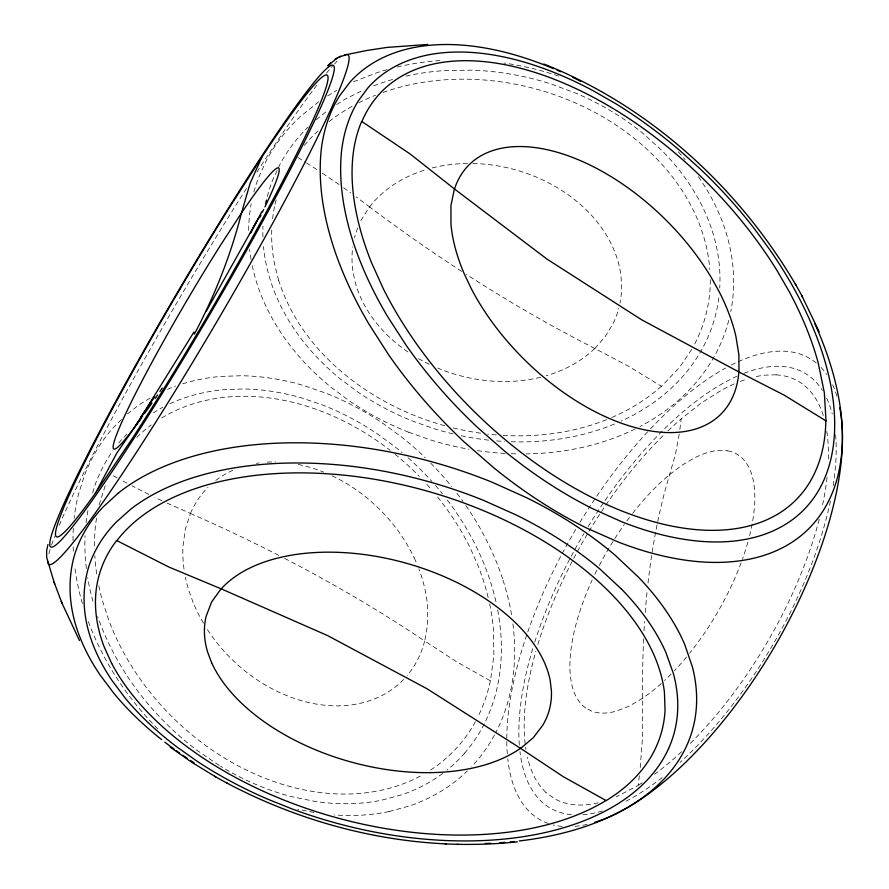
<?xml version="1.0" encoding="UTF-8"?>
<svg xmlns="http://www.w3.org/2000/svg" width="889" height="889" viewBox="0 0 889 889"><rect width="100%" height="100%" fill="white"/><g stroke="black" fill="none" stroke-linecap="round" stroke-linejoin="round"><path stroke-width="0.67" stroke-dasharray="4.45 3.33" d="M710.367 279.713L710.078 288.603A226.128 177.356 15.8 0 1 694.098 345.165M640.236 767.574L642.603 736.248L642.703 698.221A1238.844 513.631 62.7 0 1 643.614 638.902M639.335 775.786L638.213 785.443L616.144 796.911M96.445 518.22L95.267 527.91A226.517 174.844 44.7 0 0 94.545 547.935M679.874 429.465L681.174 418.808L701.132 403.084L720.946 390.538A245.975 107.002 -59.7 0 1 737.77 382.426M679.229 434.21L675.496 454.068L669.65 474.526A1238.844 513.631 62.7 0 0 647.781 585.095M489.628 603.909A227.14 175.811 44.4 0 1 493.328 628.323L493.906 655.004L490.495 680.863L456.802 661.872L424.753 641.047L427.487 625.123L427.665 608.498A139.517 107.236 44.4 0 0 418.908 568.871M99.112 504.874L105.935 483.483M275.023 204.259L276.246 199.503M92.645 492.806L95.345 484.105A236.052 182.445 44.7 0 1 112.803 450.845M357.667 227.906L355.144 235.385A139.051 108.425 15.5 0 0 354.478 237.919M167.043 503.085L190.435 513.442L185.29 529.255L182.956 546.479A139.284 106.88 44.6 0 0 184.301 570.971M360.834 220.616L369.491 206.881L356.189 196.902M691.698 349.41L679.407 367.579L661.527 386.326L628.567 366.268L594.863 348.488A738.503 311.017 39.9 0 1 466.347 274.401M127.005 434.01L121.615 439.533A236.052 182.445 44.7 0 0 117.481 444.544M594.863 348.488L605.365 336.464L613.388 322.963A139.017 108.369 15.7 0 0 618.788 308.25M121.415 419.53L112.77 428.22A250.454 193.28 44.7 0 0 84.533 475.226L78.654 493.662A242.653 187.535 44.3 0 0 74.165 518.343M316.24 119.737L327.897 110.258M669.65 474.526L682.263 465.058L694.587 457.824A150.274 64.252 -59.7 0 1 721.057 450.334L727.691 450.812M127.383 413.985L139.073 404.784L150.619 397.783M318.829 101.713L300.96 116.059A249.698 195.569 15.4 0 0 265.955 161.309L258.443 177.956A241.664 189.346 15.8 0 0 253.754 192.457M327.619 95.956L336.631 90.411M642.703 698.221L628.834 706.333L615.977 711.244A150.119 64.119 -59.6 0 1 591.185 710.933L585.695 707.988M336.742 104.535L344.488 99.524L362.745 90.311M153.297 412.818L162.72 407.251M169.877 403.717L177.233 400.55A233.396 180.5 44.6 0 1 223.283 389.749L242.708 388.96A233.685 180.767 44.6 0 1 302.027 398.039L321.574 404.639A233.618 180.734 44.6 0 1 377.481 433.976L394.738 446.611A233.751 180.856 44.5 0 1 402.017 452.545M167.488 389.382L172.044 387.46A247.631 191.224 44.6 0 1 175.533 386.17M353.578 81.766L377.125 72.642A246.775 193.313 15.6 0 1 387.037 69.642M373.602 85.811L384.893 81.832A232.596 182.456 15.6 0 1 393.949 79.121M389.049 811.557L410.318 805.701A247.842 191.324 44.5 0 0 463.669 774.375A244.753 188.957 44.6 0 0 467.325 770.963M598.197 802.8L593.652 803.8A245.564 106.636 -59.5 0 1 554.18 798.478L545.813 792.31M776.208 374.791L764.818 375.147A245.975 107.002 -59.7 0 0 754.028 377.092M511.208 441.733L517.843 441.922A233.062 182.978 15.6 0 0 580.006 435.088A229.84 180.223 15.5 0 0 598.586 429.887A231.796 181.901 15.6 0 0 615.388 423.631M511.275 453.712L518.732 453.935M496.607 440.933L504.574 441.455M505.052 453.446L496.34 452.857A247.175 193.802 15.6 0 1 476.448 450.49M314.028 812.479L297.637 809.19M558.614 76.121L554.903 74.832A246.986 193.446 15.6 0 0 504.007 63.019M408.618 432.21L429.943 439.744A247.175 193.802 15.6 0 0 469.014 449.267M161.987 500.751L154.93 497.418M148.907 494.473L131.983 485.816M127.016 483.194L121.082 480.004M117.115 477.86L112.158 475.171M297.948 157.542L305.56 162.343M306.505 162.943L318.762 170.81M219.283 765.462L198.236 751.216A233.44 180.411 44.5 0 1 140.451 694.553A230.429 178.356 44.5 0 1 119.659 663.883A233.107 180.189 44.5 0 1 97.69 616.566M322.496 173.255L339.998 185.156M343.632 187.735L350.61 192.78M414.207 557.747L416.674 563.282M193.135 602.531L188.646 589.896A139.284 106.88 44.6 0 1 185.434 577.25M278.69 280.48L274.457 263.722A226.217 177.489 15.4 0 1 271.767 229.673M48.884 553.869A295.415 22.036 -59.6 0 1 50.14 549.424M51.584 544.979A295.415 22.036 -59.6 0 1 54.696 536.5M59.263 525.288A295.415 22.036 -59.6 0 1 246.986 187.59M256.91 172.099A295.415 22.036 -59.6 0 1 318.318 83.299M326.396 73.176A295.415 22.036 -59.6 0 1 332.786 65.786M334.586 63.841A295.415 22.036 -59.6 0 1 337.12 61.241M731.28 365.023A267.178 115.414 -59.6 0 1 816.502 363.179M821.025 367.424A267.178 115.414 -59.6 0 1 826.726 374.469M832.582 384.781A267.178 115.414 -59.6 0 1 836.882 396.027M587.084 824.381A267.178 115.414 -59.6 0 1 574.35 826.414M562.104 826.414A267.178 115.414 -59.6 0 1 553.147 824.925M548.369 823.503A267.178 115.414 -59.6 0 1 507.763 758.839M507.308 753.883A267.178 115.414 -59.6 0 1 575.794 529.288M579.906 522.41A267.178 115.414 -59.6 0 1 647.67 431.81M650.448 428.842A267.178 115.414 -59.6 0 1 725.513 368.079M408.107 457.813A233.751 180.856 44.5 0 1 431.91 481.482M435.466 485.505A233.751 180.856 44.5 0 1 440.655 491.65A230.373 177.944 44.6 0 1 442.355 493.728M447.3 500.051A230.373 177.944 44.6 0 1 458.324 515.531A232.851 180.067 44.5 0 1 496.418 603.764M497.696 610.054A232.851 180.067 44.5 0 1 500.14 626.401A230.951 178.478 44.6 0 1 501.329 652.593A233.385 180.5 44.5 0 1 495.406 694.687A232.462 179.734 44.5 0 1 464.703 753.039M464.725 753.05A230.684 178.367 44.6 0 1 452.245 765.685A233.585 180.6 44.5 0 1 447.067 770.063M442.755 773.408A233.585 180.6 44.5 0 1 401.672 794.822L381.592 800.211A233.44 180.445 44.5 0 1 314.562 801.345L290.892 796.477A233.418 180.411 44.5 0 1 220.405 766.174M92.934 601.331A233.107 180.189 44.5 0 1 87.711 577.706M86.4 568.616A233.107 180.189 44.5 0 1 84.922 539.434A228.684 177 44.4 0 1 85.044 535.723M86.077 522.732A228.684 177 44.4 0 1 88.189 509.308M182.601 383.804A247.631 191.224 44.6 0 1 220.861 376.425L241.397 375.736A247.942 191.513 44.6 0 1 304.005 385.637L324.607 392.682A247.875 191.479 44.6 0 1 383.481 423.764L401.65 437.099A248.02 191.624 44.5 0 1 425.286 457.791M430.654 463.102A248.02 191.624 44.5 0 1 450.023 484.561A244.408 188.479 44.6 0 1 451.612 486.505M457.035 493.395A244.408 188.479 44.6 0 1 462.991 501.463M465.869 505.563A244.408 188.479 44.6 0 1 468.67 509.697A246.686 190.457 44.5 0 1 503.052 580.217M503.041 580.217A247.653 191.268 44.5 0 1 511.942 617.233M512.886 623.878A247.653 191.268 44.5 0 1 513.22 626.523A245.02 189.068 44.6 0 1 514.642 654.215A247.631 191.224 44.5 0 1 508.719 698.787A245.297 189.335 44.6 0 1 500.007 723.779A247.442 191.057 44.5 0 1 496.229 731.703M494.473 735.036A247.442 191.057 44.5 0 1 476.771 760.873A244.753 188.957 44.6 0 1 471.715 766.507M389.049 811.557A247.675 191.157 44.5 0 1 334.342 814.935M157.886 728.958A247.675 191.124 44.5 0 1 131.872 699.376A244.497 188.968 44.5 0 1 109.703 666.594A247.32 190.891 44.5 0 1 87.689 619.822M82.399 603.553A247.32 190.891 44.5 0 1 74.687 566.315M73.331 551.28A247.32 190.891 44.5 0 1 73.098 545.879M73.009 540.523A247.32 190.891 44.5 0 1 73.098 533.9A242.653 187.535 44.3 0 1 73.387 527.355M405.895 76.132A232.596 182.456 15.6 0 1 446.367 70.475L472.515 70.175A232.785 182.578 15.6 0 1 551.491 84.111L576.672 93.512A232.718 182.534 15.6 0 1 643.703 133.983L662.183 150.819A232.84 182.645 15.6 0 1 702.921 207.693A230.04 180.589 15.5 0 1 713.689 235.729A232.129 182.156 15.6 0 1 719.734 287.958M718.823 297.804A232.129 182.156 15.6 0 1 703.755 345.999A230.351 180.734 15.5 0 1 690.309 367.224A232.685 182.623 15.6 0 1 660.605 397.316A231.796 181.901 15.6 0 1 621.211 421.086M488.628 440.144A232.951 182.901 15.6 0 1 459.557 435.377M453.012 433.888A232.951 182.901 15.6 0 1 433.588 428.531L413.363 421.364A232.951 182.901 15.6 0 1 357.1 391.493L340.343 378.947A232.974 182.901 15.6 0 1 298.159 334.686A229.34 179.822 15.7 0 1 283.535 311.372A232.529 182.501 15.6 0 1 263.5 246.531M262.911 236.952A232.529 182.501 15.6 0 1 262.977 226.173M267.322 196.536A227.773 178.711 15.8 0 1 272.534 180.389L279.757 164.732A235.352 184.59 15.4 0 1 308.205 126.916M397.194 67.019A246.775 193.313 15.6 0 1 442.633 60.363M678.34 151.875A247.042 193.513 15.6 0 1 685.186 159.609M698.398 176.722A247.042 193.513 15.6 0 1 716.045 206.904A244.075 191.346 15.5 0 1 727.313 236.752A245.953 192.724 15.6 0 1 730.769 311.594M728.747 320.384A246.831 193.424 15.7 0 1 715.834 353.544A244.408 191.491 15.5 0 1 701.41 375.891A246.886 193.502 15.6 0 1 669.728 407.495A244.553 191.568 15.5 0 1 646.892 422.742A246.764 193.424 15.6 0 1 639.913 426.553M635.179 428.965A246.764 193.424 15.6 0 1 603.964 441.533A243.842 190.924 15.5 0 1 584.329 446.945A247.286 193.891 15.6 0 1 526.166 453.912M408.618 432.21A247.175 193.802 15.6 0 1 349.266 400.817L331.541 387.637A247.198 193.802 15.6 0 1 286.791 341.109A243.319 190.502 15.7 0 1 271.201 316.562A246.72 193.358 15.6 0 1 252.243 265.722M251.042 259.455A246.72 193.358 15.6 0 1 249.62 249.365M248.664 230.362A246.72 193.358 15.6 0 1 249.831 212.649A241.664 189.346 15.8 0 1 251.187 203.848M743.993 373.302A251.987 109.591 -59.6 0 1 822.458 390.46M826.703 398.194A251.987 109.591 -59.6 0 1 832.26 413.963M835.638 434.732A251.987 109.591 -59.6 0 1 833.093 486.194M830.393 500.974A251.987 109.591 -59.6 0 1 680.096 762.351M662.205 777.519A251.987 109.591 -59.6 0 1 625.056 801.678M602.375 810.957A251.987 109.591 -59.6 0 1 581.939 814.813M571.416 814.691A251.987 109.591 -59.6 0 1 519.954 751.605M519.32 744.993A251.987 109.591 -59.6 0 1 533.233 646.992M534.756 642.08A251.987 109.591 -59.6 0 1 583.873 533.7M588.162 526.566A251.987 109.591 -59.6 0 1 736.737 376.336M190.435 513.442A744.382 322.818 20.5 0 1 279.668 555.836M284.647 558.403A744.382 322.818 20.5 0 1 424.753 641.047M403.684 679.385A137.095 105.28 44.5 0 1 206.481 628.145M203.414 623.145A137.095 105.28 44.5 0 1 193.169 602.52M190.424 513.486A137.095 105.28 44.5 0 1 207.97 487.35M215.716 480.527A137.095 105.28 44.5 0 1 233.507 469.981M256.388 463.313A137.095 105.28 44.5 0 1 259.066 462.913M267.233 462.124A137.095 105.28 44.5 0 1 275.557 461.958M298.215 464.447A137.095 105.28 44.5 0 1 323.74 472.159M332.086 475.815A137.095 105.28 44.5 0 1 414.085 557.725M424.664 641.002A137.095 105.28 44.5 0 1 407.151 675.54M461.68 271.378A738.503 311.017 39.9 0 1 369.491 206.881M369.591 206.937A136.728 106.591 15.6 0 1 425.953 169.677M432.265 167.932A136.728 106.591 15.6 0 1 468.147 163.465M472.815 163.498A136.728 106.591 15.6 0 1 621.022 276.39L621.622 287.258A139.017 108.369 15.7 0 1 619.977 303.127M594.774 348.432A136.728 106.591 15.6 0 1 546.357 375.703M540.668 377.225A136.728 106.591 15.6 0 1 437.821 368.124M429.276 364.29A136.728 106.591 15.6 0 1 418.319 358.489M407.918 351.955A136.728 106.591 15.6 0 1 355.189 282.224L352.989 271.79A139.051 108.425 15.5 0 1 352.766 246.909M644.025 630.857A1238.844 513.631 62.7 0 1 644.581 621.611M645.225 612.521A1238.844 513.631 62.7 0 1 647.17 590.752M585.718 707.955A147.707 63.108 -59.6 0 1 592.141 580.128M594.885 574.272A147.707 63.108 -59.6 0 1 597.286 569.404M599.264 565.515A147.707 63.108 -59.6 0 1 624.289 524.532M626.823 521.032A147.707 63.108 -59.6 0 1 630.023 516.742M632.624 513.364A147.707 63.108 -59.6 0 1 669.639 474.604M727.669 450.845A147.696 63.108 -59.6 0 1 749.605 535.6M747.849 542.223A147.696 63.108 -59.6 0 1 742.393 559.303M741.115 562.781A147.696 63.108 -59.6 0 1 689.697 653.137M686.519 657.038A147.696 63.108 -59.6 0 1 674.373 670.739M671.106 674.129A147.696 63.108 -59.6 0 1 664.55 680.518M661.272 683.519A147.696 63.108 -59.6 0 1 642.714 698.121M98.823 585.84A226.517 174.844 44.7 0 0 102.357 600.519L109.403 621.911A223.05 172.377 44.5 0 0 422.653 774.808M96.712 573.916A226.517 174.844 44.7 0 1 94.823 555.636M475.437 721.59A223.05 172.377 44.5 0 1 428.354 771.441M490.361 680.796A223.05 172.377 44.5 0 1 477.882 716.912M488.172 597.497A227.14 175.811 44.4 0 0 478.06 565.726L470.403 548.357A223.039 172.355 44.5 0 0 436.421 495.54M136.784 437.344A223.039 172.355 44.5 0 1 151.252 424.975M161.754 417.941A223.039 172.355 44.5 0 1 390.149 450.323M394.927 454.112A223.039 172.355 44.5 0 1 419.308 476.382M426.853 484.405A223.039 172.355 44.5 0 1 431.71 489.917M272.601 218.727A226.217 177.489 15.4 0 1 275.034 204.259M661.394 386.237A222.394 174.433 15.6 0 1 610.799 417.93M606.587 419.664A222.394 174.433 15.6 0 1 502.352 435.354M496.306 434.921A222.394 174.433 15.6 0 1 487.839 434.088M480.593 433.176A222.394 174.433 15.6 0 1 450.634 427.287M444.722 425.72A222.394 174.433 15.6 0 1 278.735 280.48M304.305 145.44A222.394 174.433 15.6 0 1 318.851 130.183M328.986 121.604A222.394 174.433 15.6 0 1 353 105.824M358.7 102.813A222.394 174.433 15.6 0 1 375.48 95.256M383.026 92.423A222.394 174.433 15.6 0 1 709.778 269.423M776.186 374.847A241.608 104.958 -59.6 0 1 823.67 416.885M826.826 431.387A241.608 104.958 -59.6 0 1 828.248 461.524M827.048 477.415A241.608 104.958 -59.6 0 1 821.892 508.03M819.202 519.309A241.608 104.958 -59.6 0 1 690.153 743.515M681.619 751.716A241.608 104.958 -59.6 0 1 654.604 774.252M642.269 782.742A241.608 104.958 -59.6 0 1 638.235 785.265M545.835 792.266A241.619 104.969 -59.6 0 1 527.41 757.128M525.944 749.571A241.619 104.969 -59.6 0 1 525.61 747.338M525.166 743.937A241.619 104.969 -59.6 0 1 535.9 651.181M537.856 644.514A241.619 104.969 -59.6 0 1 663.883 434.832M667.972 430.865A241.619 104.969 -59.6 0 1 681.163 418.93M740.315 381.425A245.975 107.002 -59.7 0 1 746.604 379.192"/><path stroke-width="1.33" d="M361.89 121.549A290.925 163.198 44.5 0 1 546.035 76.176A290.925 163.198 44.5 0 1 777.431 271.223L789.121 291.47A296.459 166.665 44.5 0 1 818.191 362.79L824.314 392.527L826.014 420.919L784.32 395.227L738.97 372.002L738.892 354.7L735.892 336.264A180.434 101.257 44.5 0 0 718.868 291.125L711.678 278.146A177.244 99.346 44.5 0 0 566.437 155.186A177.244 99.346 44.5 0 0 454.512 188.99M47.939 544.535L46.65 550.613L46.661 557.325L54.107 582.273L61.997 603.187L79.443 640.491M194.369 334.097A4631.779 1518.612 6.6 0 0 241.497 212.982L250.098 183.323L261.977 156.909A267.611 18.713 -59.6 0 1 324.385 92.478A267.611 18.713 -59.6 0 1 201.847 325.73L185.934 352.433A271.456 18.936 -59.6 0 1 132.739 437.855L95.401 493.217L116.626 453.346L137.895 422.442M825.848 420.808A290.947 163.22 44.5 0 1 648.003 520.121A290.947 163.22 44.5 0 1 383.159 288.436L371.435 262.477A295.392 165.465 44.6 0 1 352.144 178.522C351.533 159.12 353.966 139.351 361.69 121.415L410.073 153.93L454.39 188.913L450.956 205.492L450.979 224.295A180.045 100.824 44.6 0 0 464.402 274.19L471.615 289.314A177.255 99.357 44.5 0 0 629.345 425.887A177.255 99.357 44.5 0 0 738.859 371.935M258.521 217.905L250.398 233.307L261.822 211.638M257.043 220.639L206.304 311.15M179.956 289.092L191.179 270.167A272.99 19.158 -59.6 0 1 230.284 206.215L261.977 156.909M188.601 297.582L195.913 285.269A165.965 12.29 -59.6 0 1 221.305 243.986L241.497 212.982M193.98 332.008L140.862 417.486M149.763 403.817L154.508 396.505L146.307 409.096M135.595 425.498L145.163 410.818L140.729 417.474M134.806 426.887L142.718 415.885M138.684 421.397L141.029 418.252A162.92 12.046 -59.6 0 1 117.27 432.876A162.92 12.046 -59.6 0 1 188.579 297.637M327.852 65.719L337.053 58.163M327.897 65.664L330.797 62.763M118.137 493.206L103.035 507.052A326.007 190.602 15.5 0 0 74.743 554.347C67.753 577.839 68.875 603.164 76.132 626.445A322.385 188.624 15.6 0 0 100.224 675.184L114.292 693.842A322.818 188.946 15.6 0 0 161.742 739.715M211.615 662.738L207.682 652.259A180.845 104.958 15.5 0 1 206.148 616.266L211.649 601.931L221.083 588.796L327.652 635.613L427.142 688.819L520.632 748.382L533.333 737.659L542.823 725.202A180.789 104.891 15.7 0 0 551.424 690.786L550.113 679.941A177.822 103.168 15.6 0 0 405.128 562.904A177.822 103.168 15.6 0 0 221.205 588.862L168.832 567.015L116.681 540.534C106.08 554.136 98.99 570.416 96.512 587.496A296.915 172.533 15.5 0 0 104.091 646.692L111.692 663.516M338.976 57.174L345.499 54.851L366.635 50.506L386.971 47.428L427.787 44.45M335.164 59.163L340.932 56.129M517.331 841.839C417.386 852.473 314.95 829.726 226.462 782.842M457.068 844.361L458.413 844.417M445.067 843.905L446.289 843.961M543.824 64.019C649.77 106.124 738.637 187.29 796.022 285.213M738.97 372.002L641.625 319.773L546.913 259.055L454.39 188.913M170.121 747.049L191.624 762.184L215.716 776.886M214.538 776.241L227.517 783.42M182.923 755.328L187.346 758.328M520.632 748.382L563.248 776.664L606.154 800.589C621.378 791.354 635.168 779.509 645.636 765.029A296.759 172.355 15.7 0 0 665.05 710.044L664.439 692.264A291.836 169.488 15.6 0 0 424.964 490.484A291.836 169.488 15.6 0 0 116.892 540.645M174.288 749.194L168.954 745.304A322.818 188.946 15.6 0 1 164.809 742.126M176.422 750.738L179.611 753.072M621.567 589.174L599.697 568.849A305.483 177.478 15.6 0 0 516.02 514.898L483.383 500.296A305.516 177.478 15.6 0 0 378.203 470.203A301.682 175.578 15.6 0 0 328.93 464.125A305.094 177.278 15.6 0 0 167.454 487.428A299.393 174.244 15.7 0 0 130.65 509.253L116.215 522.143A308.95 179.489 15.5 0 0 88.878 566.349C81.977 588.374 82.766 612.243 89.433 634.224A305.505 177.622 15.6 0 0 111.914 680.363L125.171 698.076A305.916 177.922 15.6 0 0 177 747.038L197.647 761.617A305.838 177.889 15.6 0 0 267.1 798.911L292.137 808.968A306.027 178.033 15.6 0 0 370.535 831.259A301.427 174.966 15.6 0 0 407.562 837.305A304.794 177.2 15.6 0 0 553.503 830.548A302.227 175.555 15.6 0 0 582.584 821.303A305.505 177.633 15.6 0 0 624.511 799.433A304.26 176.844 15.6 0 0 668.606 748.449M801.656 295.348L819.18 331.808M795.288 283.88L802.467 296.804M54.107 582.273L54.696 583.817M61.308 601.375L61.997 603.187M343.921 55.618A295.415 22.036 -59.6 0 1 219.027 317.984A295.415 22.036 -59.6 0 1 47.75 561.815M839.816 407.873A267.178 115.414 -59.6 0 1 772.93 649.414A267.178 115.414 -59.6 0 1 594.597 822.369M265.7 203.581A227.773 178.711 15.8 0 1 266.467 200.058M702.799 541.479A304.694 171.01 44.5 0 1 621.467 521.654L592.363 508.564A304.527 170.888 44.5 0 1 505.13 451.579L477.671 427.565A304.616 170.932 44.5 0 1 406.451 345.71L387.682 316.684A304.371 170.832 44.5 0 1 354.078 244.719C344.154 214.905 338.42 183.267 341.476 151.797A307.994 172.844 44.6 0 1 358.1 101.19L367.702 88.133A298.048 167.31 44.4 0 1 392.193 68.097A304.338 170.921 44.6 0 1 494.84 55.251A300.038 168.277 44.5 0 1 525.566 62.497A304.96 171.344 44.6 0 1 593.274 90.8L615.644 103.635A304.938 171.355 44.5 0 1 679.985 150.674L700.065 168.777A304.938 171.355 44.5 0 1 754.35 228.684L770.041 250.076A305.071 171.421 44.5 0 1 808.201 316.628A300.704 168.666 44.6 0 1 817.069 337.853A303.36 170.332 44.5 0 1 834.471 415.496A304.549 171.044 44.5 0 1 830.848 459.235A301.449 169.221 44.6 0 1 822.814 482.438A303.794 170.577 44.5 0 1 735.492 540.89A301.093 169.154 44.6 0 1 702.799 541.479M814.735 323.452A317.329 179.167 44.6 0 1 823.547 344.576A321.262 181.656 44.5 0 1 838.438 396.472A318.295 179.822 44.6 0 1 842.116 426.464A321.407 181.723 44.5 0 1 838.571 472.87A318.129 179.778 44.6 0 1 830.282 497.618A321.318 181.634 44.5 0 1 805.656 531.678A320.162 180.967 44.5 0 1 738.526 560.981A317.762 179.722 44.6 0 1 703.944 562.059A321.551 181.678 44.5 0 1 617.588 541.757L586.618 528.033A321.374 181.556 44.5 0 1 493.695 467.725L464.458 442.2A321.462 181.589 44.5 0 1 388.793 355.033L368.935 324.107A321.218 181.489 44.5 0 1 333.686 247.531C323.407 215.871 317.651 182.278 321.329 148.996A325.03 183.634 44.6 0 1 339.731 95.656L350.144 81.944A314.528 177.744 44.4 0 1 376.469 61.019A321.185 181.6 44.6 0 1 485.427 48.073A316.617 178.756 44.5 0 1 517.82 55.796A321.851 182.056 44.6 0 1 553.391 68.62M556.959 70.142A321.851 182.056 44.6 0 1 560.526 71.698M572.405 77.199A321.851 182.056 44.6 0 1 580.695 81.31M668.628 748.449A301.927 175.489 15.5 0 0 674.44 731.969A305.749 177.7 15.6 0 0 673.362 673.484L665.928 652.57A305.527 177.533 15.6 0 0 621.567 589.174M194.046 762.784A322.729 188.924 15.6 0 1 190.657 760.584M505.074 842.361A321.118 187.846 15.6 0 1 499.851 842.739M490.628 843.261A321.118 187.846 15.6 0 1 485.327 843.461M519.287 840.95A322.418 188.69 15.6 0 0 563.77 832.86A318.907 186.401 15.6 0 0 594.474 823.203A322.374 188.635 15.6 0 0 638.935 800.267A319.284 186.701 15.6 0 0 660.583 782.487A322.118 188.446 15.6 0 0 686.286 746.56A318.595 186.346 15.5 0 0 692.687 729.136A322.629 188.69 15.6 0 0 692.453 667.117L684.874 644.869A322.396 188.512 15.6 0 0 638.569 577.272L615.532 555.569A322.34 188.446 15.6 0 0 526.921 497.873L492.25 482.271A322.374 188.446 15.6 0 0 380.37 450.256A318.362 186.468 15.6 0 0 327.963 443.9A321.929 188.246 15.6 0 0 156.831 469.648A315.939 185.045 15.7 0 0 118.137 493.195M514.142 841.516A322.418 188.69 15.6 0 1 510.264 841.894M520.521 748.316A177.822 103.168 15.6 0 1 350.699 761.917A177.822 103.168 15.6 0 1 211.66 662.738M162.243 388.037A4631.779 1518.612 6.6 0 1 159.931 391.504M157.575 394.983A4631.779 1518.612 6.6 0 1 155.186 398.461M151.952 403.106A4631.779 1518.612 6.6 0 1 144.463 413.585M241.464 213.049A162.92 12.046 -59.6 0 1 264.933 206.915M263.677 209.526A162.92 12.046 -59.6 0 1 262.366 212.204M261.01 214.96A162.92 12.046 -59.6 0 1 259.61 217.783M605.976 800.5A291.836 169.488 15.6 0 1 335.542 817.447A291.836 169.488 15.6 0 1 111.758 663.527M95.445 493.162A267.611 18.713 -59.6 0 1 63.697 507.73A267.611 18.713 -59.6 0 1 179.922 289.169M133.217 439.433A279.146 19.547 -59.6 0 0 333.553 65.475A279.146 19.547 -59.6 0 0 109.369 413.163A279.146 19.547 -59.6 0 0 133.217 439.433"/></g></svg>
